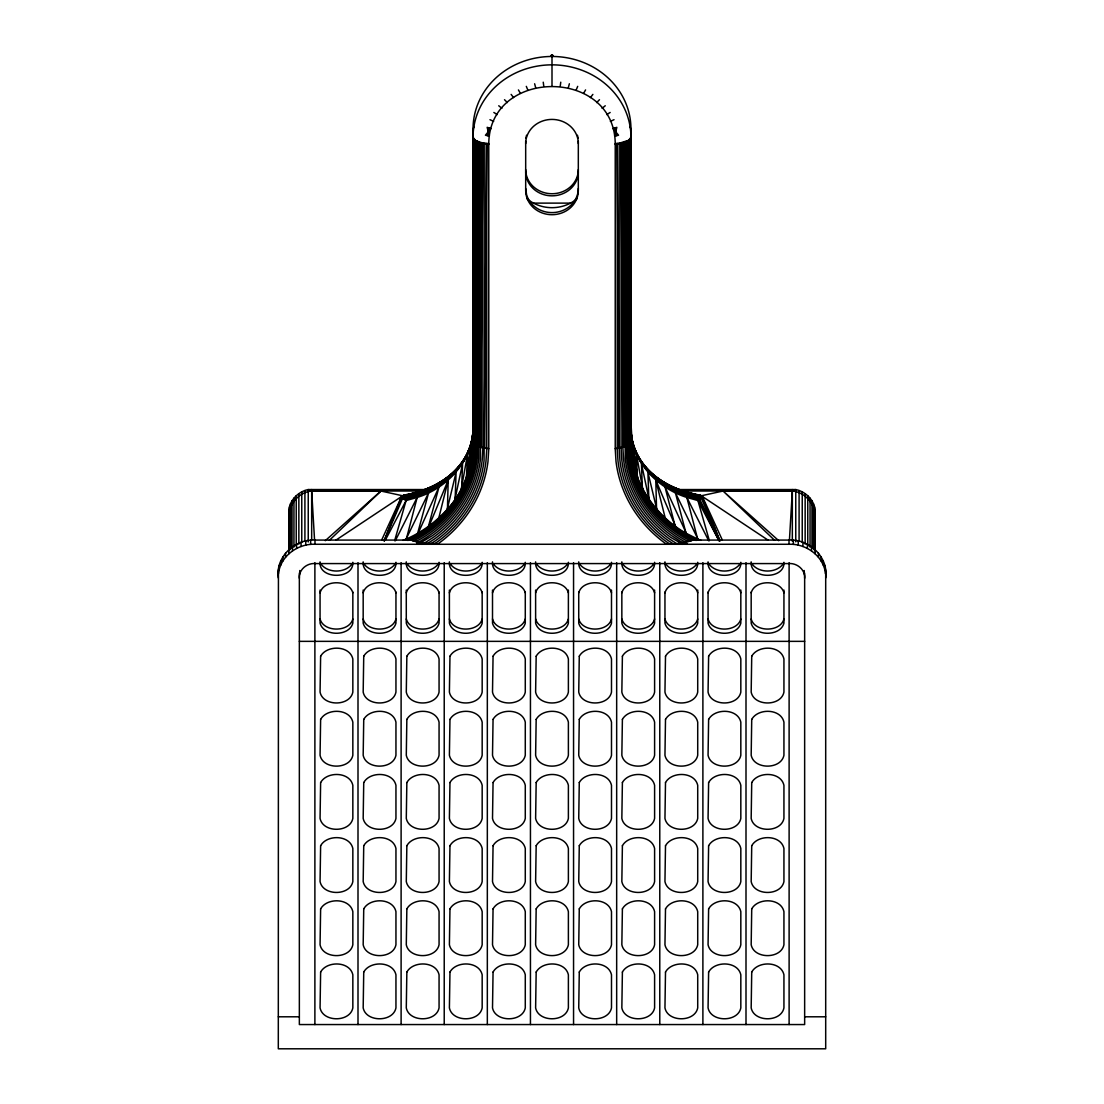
<?xml version="1.0" encoding="UTF-8"?>
<svg xmlns="http://www.w3.org/2000/svg" width="1104" height="1104" viewBox="0 0 1104 1104"><rect width="100%" height="100%" fill="white"/><g stroke="black" fill="none" stroke-linecap="round" stroke-linejoin="round"><path stroke-width="1.5" d="M288.917 550.717L288.931 509.882C289.979 499.767 298.48 491.584 308.237 489.555L427.096 489.555M622.877 142.595L625.278 459.223A123.965 113.698 0 0 0 671.563 535.619L682.631 542.809L682.603 544.272L673.495 543.968L668.251 540.587A129.306 118.597 0 0 1 619.965 460.892L619.178 448.155L619.192 143.258L628.549 140.332M621.083 142.968L621.069 447.769L621.842 460.409A127.415 116.872 0 0 0 669.424 538.945L676.766 543.679L693.519 540.077L789.015 540.077C809.287 538.835 828.69 557.147 825.695 577.916M278.305 577.916C275.31 557.147 294.713 538.835 314.985 540.077L410.481 540.077L424.129 543.292L438.205 543.734A133.267 122.24 0 0 0 487.982 461.596L488.768 448.666L488.768 143.561C489.569 67.592 614.431 67.592 615.232 143.561L615.232 448.666L616.018 461.596A133.267 122.24 0 0 0 665.795 543.734L682.603 544.272L670.542 537.275A125.621 115.23 0 0 1 623.622 459.844L622.849 447.299L622.877 143.078L628.549 140.47L630.95 137.269A78.95 72.422 0 0 0 552 64.846A78.95 72.422 0 0 0 473.05 137.269L473.354 442.373C473.616 484.835 444.608 523.696 406.106 539.953L417.16 497.462C449.149 487.747 475.589 457.373 473.05 422.777C473.809 453.565 469.297 486.119 447.217 509.344C435.059 522.854 419.879 533.743 402.932 540.38M615.232 448.666L624.505 446.761L624.533 142.14M688.661 541.705L684.494 539.621A121.109 111.076 0 0 1 628.107 457.774L627.362 445.464L627.389 140.995M691.063 541.043L685.115 538.062A119.95 110.027 0 0 1 629.252 457.001L628.507 444.746L628.549 140.47L627.362 445.464L624.505 446.761M630.205 138.897L630.163 443.187L630.908 455.359A118.294 108.496 0 0 0 696.182 540.477M631.571 438.15L631.157 433.237C633.655 463.97 658.398 488.423 686.84 497.462L697.894 539.953C659.392 523.696 630.384 484.835 630.646 442.373L630.95 137.269M627.389 141.202L626.023 446.14L626.782 458.519A122.447 112.318 0 0 0 683.79 541.264L685.86 542.312L686.785 544.272L789.015 544.272C806.224 543.472 823.791 556.25 825.571 573.928L825.571 569.733M627.362 445.464L628.507 444.746L629.487 139.697L629.446 443.974L630.191 456.187A119.011 109.158 0 0 0 685.612 536.599L693.022 540.325M475.451 140.332L479.467 142.14L477.218 458.519A122.447 112.318 0 0 1 420.21 541.264L418.14 542.312L418.14 544.272L314.985 544.272C297.776 543.472 280.209 556.25 278.429 573.928M417.215 544.272L417.215 542.119L418.14 544.272L432.437 535.619A123.965 113.698 0 0 0 478.722 459.223L481.123 143.078L475.451 140.47L473.05 137.269M421.369 542.809L421.397 544.272L424.129 543.292L433.458 537.275A125.621 115.23 0 0 0 480.378 459.844L482.917 142.968L479.467 142.14M421.397 544.272L430.505 543.968L435.749 540.587A129.306 118.597 0 0 0 484.035 460.892L486.767 144.279L481.123 143.078M473.05 418.554L472.346 453.979L470.373 466.523M473.05 422.777L472.609 454.517M299.35 578.206C298.632 569.636 307.105 562.805 315.302 563.578L788.698 563.578C796.895 562.805 805.368 569.636 804.65 578.206M447.424 509.993L448.196 480.143L428.614 527.119M455.124 500.084L456.09 472.291L447.217 509.344M461.582 489.445L462.576 463.57L454.917 499.45M789.457 539.69L792.327 491.128L723.065 491.032L701.633 495.71L696.265 494.813A133.336 95.468 -22.2 0 1 633.834 449.149M473.05 442.373L472.346 453.979L473.299 443.173L473.05 128.878L474.251 126.546M415.339 541.705L419.506 539.621A121.109 111.076 0 0 0 475.893 457.774L476.638 445.464L475.451 140.47L475.493 444.746L474.748 457.001A119.95 110.027 0 0 1 418.885 538.062L412.937 541.043M482.917 142.968L486.767 143.451L486.767 448.555L485.981 461.293A131.266 120.405 0 0 1 436.963 542.188L433.913 544.162L430.505 543.968M470.125 465.957L472.029 443.049M472.429 438.15L472.843 433.237L466.675 478.211M560.239 86.112L560.763 82.193M471.008 443.905L466.44 477.618L467.558 454.061L461.348 488.837M288.931 514.685C289.869 502.789 299.626 492.108 311.673 490.99L422.211 491.018M686.246 534.115L675.4 492.798L698.004 539.235L701.068 540.38M489.072 127.94L487.375 135.654L485.429 135.226L490.99 128.561L487.14 127.319L489.376 135.999L487.375 135.654M320.063 592.848C323.596 579.407 349.306 579.407 352.838 592.848M352.838 618.985C349.306 632.426 323.596 632.426 320.063 618.985M363.175 592.848C366.707 579.407 392.417 579.407 395.95 592.848M395.95 618.985C392.417 632.426 366.707 632.426 363.175 618.985M406.286 592.848C409.819 579.407 435.528 579.407 439.061 592.848M439.061 618.985C435.528 632.426 409.819 632.426 406.286 618.985M449.397 592.848C452.93 579.407 478.639 579.407 482.172 592.848M482.172 618.985C478.639 632.426 452.93 632.426 449.397 618.985M492.508 592.848C496.041 579.407 521.75 579.407 525.283 592.848M525.283 618.985C521.75 632.426 496.041 632.426 492.508 618.985M535.619 592.848C539.152 579.407 564.862 579.407 568.381 592.848M568.381 618.985C564.862 632.426 539.152 632.426 535.619 618.985M578.731 592.848C582.25 579.407 607.973 579.407 611.492 592.848M611.492 618.985C607.973 632.426 582.25 632.426 578.731 618.985M621.842 592.848C625.361 579.407 651.084 579.407 654.603 592.848M654.603 618.985C651.084 632.426 625.361 632.426 621.842 618.985M664.953 592.848C668.472 579.407 694.195 579.407 697.714 592.848M697.714 618.985C694.195 632.426 668.472 632.426 664.953 618.985M708.064 592.848C711.583 579.407 737.306 579.407 740.825 592.848M740.825 618.985C737.306 632.426 711.583 632.426 708.064 618.985M751.175 592.848C754.694 579.407 780.418 579.407 783.937 592.848M783.937 618.985C780.418 632.426 754.694 632.426 751.175 618.985M675.386 527.119L665.008 487.002L686.384 533.411L698.004 539.235M686.384 533.411C653.954 515.223 630.881 480.019 630.95 442.373L630.95 128.878A78.95 72.422 0 0 0 552 56.47C549.737 54.745 554.263 54.745 552 56.47A78.95 72.422 0 0 0 473.05 128.878M448.196 480.143L438.536 519.046M665.464 519.046L655.804 480.143L656.576 509.993M428.449 526.429L438.992 487.002L417.754 534.115M417.616 533.411L428.6 492.798L405.996 539.235M568.353 87.602L569.374 83.766M394.652 540.615L406.093 500.554L417.16 497.462L395.246 540.836M676.766 543.679L670.087 544.162L667.037 542.188A131.266 120.405 0 0 1 618.019 461.293L617.233 448.555L627.389 446.099L630.95 442.373M648.876 500.084L647.91 472.291L656.783 509.344M642.418 489.445L641.424 463.57L649.083 499.45M637.325 478.211L636.442 454.061L642.652 488.837M576.178 90.031L577.696 86.36M384.33 540.932L402.574 498.373L405.61 497.863A132.176 94.64 22.2 0 0 473.216 432.009M633.627 466.523L630.95 422.777L631.391 454.517M381.639 540.118L401.649 496.483L403.857 495.075L409.073 494.247M385.572 539.718L406.093 500.554L402.574 498.373L401.649 496.483L406.921 495.599A132.687 95.013 22.2 0 0 469.669 448.762M583.574 93.385L585.575 89.921M630.646 442.373L628.507 444.746M352.273 563.592C345.538 573.514 327.377 573.514 320.629 563.592M395.384 563.592C388.649 573.514 370.489 573.514 363.74 563.592M438.495 563.592C431.747 573.514 413.586 573.514 406.852 563.592M481.606 563.592C474.858 573.514 456.697 573.514 449.963 563.592M524.717 563.592C517.969 573.514 499.808 573.514 493.06 563.592M567.829 563.592C561.08 573.514 542.92 573.514 536.171 563.592M610.94 563.592C604.192 573.514 586.031 573.514 579.283 563.592M654.051 563.592C647.303 573.514 629.142 573.514 622.394 563.592M697.162 563.592C690.414 573.514 672.253 573.514 665.505 563.592M740.273 563.592C733.525 573.514 715.364 573.514 708.616 563.592M783.385 563.592C776.636 573.514 758.476 573.514 751.727 563.592M590.447 97.594L592.876 94.392M596.657 102.589L599.486 99.705M329.351 540.339L380.935 491.032L402.367 495.71L407.735 494.813A133.336 95.468 22.2 0 0 470.166 449.149M325.266 540.698L380.935 491.032L311.673 491.128L314.543 539.69M602.108 108.289L605.268 105.763M335.782 540.229L401.649 496.483L384.123 540.905L401.718 497.366L406.217 496.621A132.301 94.737 22.2 0 0 472.195 439.806M694.927 494.247L701.633 495.71L702.282 497.366L697.907 500.554L686.84 497.462L708.754 540.836M427.234 543.679L434.576 538.945A127.415 116.872 0 0 0 482.158 460.409L482.931 447.769L482.917 143.561M606.703 114.595L610.153 112.47M308.237 491.597L311.673 489.555L311.673 539.759M420.9 542.754L418.14 544.272L686.785 544.272L686.785 542.119M410.978 540.325L418.388 536.599A119.011 109.158 0 0 0 473.809 456.187L474.554 443.974L474.513 139.697L475.493 444.746L481.151 447.299L488.768 448.666M610.36 121.385L614.031 119.687M416.953 492.757L423.025 491.073M615.232 144.5L622.877 143.078M616.625 135.654L618.571 135.226L613.01 128.561L616.86 127.319L614.624 135.999L616.625 135.654L614.928 127.94M403.857 495.075L410.605 493.985A136.717 97.897 22.2 0 0 435.128 485.636M404.216 499.45L405.14 499.298A132.328 94.751 22.2 0 0 472.981 431.83M615.232 143.561L619.192 143.258M551.31 55.2L552.69 55.2M551.269 55.379L552.731 55.379M551.558 55.793L552.442 55.793M533.536 203.122L570.464 203.122M676.904 489.555L795.763 489.555C805.52 491.584 814.021 499.767 815.069 509.882L815.235 553.877M681.789 491.018L792.327 490.99C804.374 492.108 814.131 502.789 815.069 514.685M299.35 641.355L804.65 641.355M278.305 1016.798L299.35 1016.798M804.65 1016.798L825.695 1016.798M486.767 143.451L488.768 143.561M486.767 448.555L477.949 446.706L473.299 443.173M486.767 144.279L488.768 144.5M700.143 495.075L693.395 493.985A136.717 97.897 -22.2 0 1 668.872 485.636M680.975 491.073L687.047 492.757M682.631 542.809L685.86 544.272L685.86 542.312M489.969 119.687L493.64 121.385M683.1 542.754L685.86 544.272M795.763 491.597L792.327 489.555L792.327 541.236M493.847 112.47L497.297 114.595M768.218 540.229L702.351 496.483L697.079 495.599A132.687 95.013 -22.2 0 1 634.331 448.762M498.732 105.763L501.892 108.289M475.493 444.746L473.354 442.373L473.299 138.083M778.734 540.698L723.065 491.032L774.649 540.339M504.514 99.705L507.343 102.589M629.749 126.546L630.95 128.878M511.124 94.392L513.553 97.594M518.425 89.921L520.426 93.385M718.428 539.718L697.907 500.554L709.348 540.615M698.984 499.85L719.366 541.126M719.463 541.084L699.784 499.45L698.86 499.298A132.328 94.751 -22.2 0 1 631.019 431.83M722.361 540.118L702.351 496.483L719.877 540.905L702.282 497.366L697.783 496.621A132.301 94.737 -22.2 0 1 631.805 439.806M719.67 540.932L701.426 498.373L698.39 497.863A132.176 94.64 -22.2 0 1 630.784 432.009M655.804 480.143L675.551 526.429M526.304 86.36L527.822 90.031M534.626 83.766L535.647 87.602M631.157 433.237L637.56 477.618L632.992 443.905M525.683 188.467L526.58 194.718A26.317 24.136 0 0 0 555.436 212.396A26.317 24.136 0 0 0 578.317 188.467M543.237 82.193L543.761 86.112M630.701 443.173L631.654 453.979L630.95 418.554M631.971 443.049L633.875 465.957M621.083 143.561L622.849 447.299M617.233 144.279L619.178 448.155M624.533 142.513L626.023 446.14L626.051 141.602M476.611 141.202L477.977 446.14L477.949 141.602M815.069 509.882L815.083 550.882M825.695 573.735L825.695 1048.8L278.305 1048.8L278.429 569.733M824.757 565.276L824.757 569.471M823.28 560.956L823.28 565.151M821.169 556.871L821.169 561.067M818.464 553.09L818.464 557.285M814.49 506.736L814.49 550.441M813.455 503.686L813.455 548.992M811.964 500.802L811.964 548.136M811.509 546.715L811.509 550.896M810.06 498.125L810.06 547.073M807.769 495.724L807.769 546.301M807.383 544.231L807.383 548.426M805.147 493.626L805.147 544.148M804.65 573.086L804.65 1024.553L299.35 1024.553L299.35 573.031M804.236 570.533L804.236 573.983M802.925 542.299L802.925 546.494M802.235 491.873L802.235 542.368M799.089 490.507L799.089 540.974M798.233 540.946L798.233 545.141M795.763 489.555L795.763 541.843M793.362 540.201L793.362 544.382M789.112 562.667L789.112 1024.553M789.015 540.077L789.015 544.272M783.937 562.309C785.027 579.835 749.45 579.586 751.175 561.867M783.937 590.06L783.937 623.167C780.418 636.622 754.694 636.622 751.175 623.167L751.175 592.02M746 562.667L746 1024.553M740.825 562.309C741.929 579.835 706.339 579.586 708.064 561.867M740.825 590.06L740.825 623.167C737.306 636.622 711.583 636.622 708.064 623.167L708.064 592.02M702.889 562.667L702.889 1024.553M697.714 562.309C698.818 579.835 663.228 579.586 664.953 561.867M697.714 590.06L697.714 623.167C694.195 636.622 668.472 636.622 664.953 623.167L664.953 592.02M659.778 562.667L659.778 1024.553M654.603 562.309C655.707 579.835 620.117 579.586 621.842 561.867M654.603 590.06L654.603 623.167C651.084 636.622 625.361 636.622 621.842 623.167L621.842 592.02M617.233 143.451L617.233 448.555M616.667 562.667L616.667 1024.553M611.492 562.309C612.596 579.835 577.006 579.586 578.731 561.867M611.492 590.06L611.492 623.167C607.973 636.622 582.25 636.622 578.731 623.167L578.731 592.02M578.317 141.064L578.317 190.564A26.317 24.136 0 0 1 552 214.7A26.317 24.136 0 0 1 525.683 190.564L525.683 141.064M573.556 562.667L573.556 1024.553M568.381 562.309C569.485 579.835 533.908 579.586 535.619 561.867M568.381 590.06L568.381 623.167C564.862 636.622 539.152 636.622 535.619 623.167L535.619 590.06M552 55.2L552 85.629M530.444 562.667L530.444 1024.553M525.283 562.309C526.373 579.835 490.797 579.586 492.508 561.867M525.283 592.02L525.283 623.167C521.75 636.622 496.041 636.622 492.508 623.167L492.508 590.06M487.333 562.667L487.333 1024.553M484.808 143.258L484.822 448.155M482.172 562.309C483.262 579.835 447.686 579.586 449.397 561.867M482.172 592.02L482.172 623.167C478.639 636.622 452.93 636.622 449.397 623.167L449.397 590.06M481.123 142.595L481.151 447.299M479.467 142.513L479.495 446.761M476.611 140.995L476.638 445.464M473.795 138.897L473.837 443.187L473.092 455.359A118.294 108.496 0 0 1 407.818 540.477M444.222 562.667L444.222 1024.553M439.061 562.309C440.151 579.835 404.575 579.586 406.286 561.867M439.061 592.02L439.061 623.167C435.528 636.622 409.819 636.622 406.286 623.167L406.286 590.06M401.111 562.667L401.111 1024.553M395.95 562.309C397.04 579.835 361.463 579.586 363.175 561.867M395.95 592.02L395.95 623.167C392.417 636.622 366.707 636.622 363.175 623.167L363.175 590.06M358 562.667L358 1024.553M352.838 562.309C353.929 579.835 318.352 579.586 320.063 561.867M352.838 592.02L352.838 623.167C349.306 636.622 323.596 636.622 320.063 623.167L320.063 590.06M314.985 540.077L314.985 544.272M314.888 562.667L314.888 1024.553M310.638 540.201L310.638 544.382M308.237 489.555L308.237 541.967M305.767 540.946L305.767 545.141M304.911 490.507L304.911 540.974M301.765 491.873L301.765 542.368M301.075 542.299L301.075 546.494M299.764 570.533L299.764 573.983M298.853 493.626L298.853 544.148M296.617 544.231L296.617 548.426M296.231 495.724L296.231 546.301M293.94 498.125L293.94 547.073M292.491 546.715L292.491 550.896M292.036 500.802L292.036 548.136M290.545 503.686L290.545 548.992M289.51 506.736L289.51 550.441M288.931 509.882L288.931 550.316M288.765 549.682L288.765 553.877M285.536 553.09L285.536 557.285M282.831 556.871L282.831 561.067M280.72 560.956L280.72 565.151M279.243 565.276L279.243 569.471M633.751 447.355A132.687 95.013 -22.2 0 1 631.723 441.572M631.433 438.316A132.301 94.737 -22.2 0 1 630.812 435.307M695.382 494.275A134.233 96.117 -22.2 0 1 645.647 467.696M642.473 464.122A134.233 96.117 -22.2 0 1 639.575 460.396M473.188 435.307A132.301 94.737 22.2 0 1 472.567 438.316M444.567 480.475A136.717 97.897 22.2 0 1 441.959 482.034M449.99 475.948A135.364 96.931 22.2 0 1 435.252 485.056M433.872 485.732A135.364 96.931 22.2 0 1 409.584 493.999M464.425 460.396A134.233 96.117 22.2 0 1 461.527 464.122M458.353 467.696A134.233 96.117 22.2 0 1 408.618 494.275M472.277 441.572A132.687 95.013 22.2 0 1 470.249 447.355M694.416 493.999A135.364 96.931 -22.2 0 1 670.128 485.732M668.748 485.056A135.364 96.931 -22.2 0 1 654.01 475.948M662.041 482.034A136.717 97.897 -22.2 0 1 659.433 480.475M525.683 143.561A26.317 24.136 0 0 1 552 119.411A26.317 24.136 0 0 1 578.317 143.561M578.317 169.588A26.317 24.136 0 0 1 552 193.738A26.317 24.136 0 0 1 525.683 169.588M525.904 138.304A26.317 24.136 0 0 1 526.58 135.212M577.42 135.212A26.317 24.136 0 0 1 578.096 138.304M578.317 171.686A26.317 24.136 0 0 1 552 195.836A26.317 24.136 0 0 1 525.683 171.686M576.964 198.761A36.929 33.879 0 0 1 527.036 198.761M320.629 656.231L320.063 692.084C322.92 706.588 349.982 706.588 352.838 692.084L352.838 659.019C349.885 645.316 326.936 644.819 320.629 656.231M320.629 719.394L320.063 755.233C322.92 769.75 349.982 769.75 352.838 755.233L352.838 722.182C349.885 708.464 326.936 707.968 320.629 719.394M320.629 782.557L320.063 818.395C322.92 832.913 349.982 832.913 352.838 818.395L352.838 785.344C349.885 771.627 326.936 771.13 320.629 782.557M320.629 845.719L320.063 881.558C322.92 896.075 349.982 896.075 352.838 881.558L352.838 848.507C349.885 834.79 326.936 834.293 320.629 845.719M363.74 656.231L363.175 692.084C366.031 706.588 393.093 706.588 395.95 692.084L395.95 659.019C392.983 645.316 370.047 644.819 363.74 656.231M320.629 908.882L320.063 944.72C322.92 959.238 349.982 959.238 352.838 944.72L352.838 911.669C349.885 897.952 326.936 897.455 320.629 908.882M363.74 719.394L363.175 755.233C366.031 769.75 393.093 769.75 395.95 755.233L395.95 722.182C392.983 708.464 370.047 707.968 363.74 719.394M320.629 972.044L320.063 1007.883C322.92 1022.401 349.982 1022.401 352.838 1007.883L352.838 974.818C349.885 961.115 326.936 960.618 320.629 972.044M363.74 782.557L363.175 818.395C366.031 832.913 393.093 832.913 395.95 818.395L395.95 785.344C392.983 771.627 370.047 771.13 363.74 782.557M363.74 845.719L363.175 881.558C366.031 896.075 393.093 896.075 395.95 881.558L395.95 848.507C392.983 834.79 370.047 834.293 363.74 845.719M406.852 656.231L406.286 692.084C409.142 706.588 436.204 706.588 439.061 692.084L439.061 659.019C436.094 645.316 413.158 644.819 406.852 656.231M363.74 908.882L363.175 944.72C366.031 959.238 393.093 959.238 395.95 944.72L395.95 911.669C392.983 897.952 370.047 897.455 363.74 908.882M406.852 719.394L406.286 755.233C409.142 769.75 436.204 769.75 439.061 755.233L439.061 722.182C436.094 708.464 413.158 707.968 406.852 719.394M363.74 972.044L363.175 1007.883C366.031 1022.401 393.093 1022.401 395.95 1007.883L395.95 974.818C392.983 961.115 370.047 960.618 363.74 972.044M406.852 782.557L406.286 818.395C409.142 832.913 436.204 832.913 439.061 818.395L439.061 785.344C436.094 771.627 413.158 771.13 406.852 782.557M406.852 845.719L406.286 881.558C409.142 896.075 436.204 896.075 439.061 881.558L439.061 848.507C436.094 834.79 413.158 834.293 406.852 845.719M449.963 656.231L449.397 692.084C452.254 706.588 479.315 706.588 482.172 692.084L482.172 659.019C479.205 645.316 456.269 644.819 449.963 656.231M406.852 908.882L406.286 944.72C409.142 959.238 436.204 959.238 439.061 944.72L439.061 911.669C436.094 897.952 413.158 897.455 406.852 908.882M449.963 719.394L449.397 755.233C452.254 769.75 479.315 769.75 482.172 755.233L482.172 722.182C479.205 708.464 456.269 707.968 449.963 719.394M406.852 972.044L406.286 1007.883C409.142 1022.401 436.204 1022.401 439.061 1007.883L439.061 974.818C436.094 961.115 413.158 960.618 406.852 972.044M449.963 782.557L449.397 818.395C452.254 832.913 479.315 832.913 482.172 818.395L482.172 785.344C479.205 771.627 456.269 771.13 449.963 782.557M449.963 845.719L449.397 881.558C452.254 896.075 479.315 896.075 482.172 881.558L482.172 848.507C479.205 834.79 456.269 834.293 449.963 845.719M493.06 656.231L492.508 692.084C495.351 706.588 522.427 706.588 525.283 692.084L525.283 659.019C522.316 645.316 499.381 644.819 493.06 656.231M449.963 908.882L449.397 944.72C452.254 959.238 479.315 959.238 482.172 944.72L482.172 911.669C479.205 897.952 456.269 897.455 449.963 908.882M493.06 719.394L492.508 755.233C495.351 769.75 522.427 769.75 525.283 755.233L525.283 722.182C522.316 708.464 499.381 707.968 493.06 719.394M449.963 972.044L449.397 1007.883C452.254 1022.401 479.315 1022.401 482.172 1007.883L482.172 974.818C479.205 961.115 456.269 960.618 449.963 972.044M493.06 782.557L492.508 818.395C495.351 832.913 522.427 832.913 525.283 818.395L525.283 785.344C522.316 771.627 499.381 771.13 493.06 782.557M493.06 845.719L492.508 881.558C495.351 896.075 522.427 896.075 525.283 881.558L525.283 848.507C522.316 834.79 499.381 834.293 493.06 845.719M536.171 656.231L535.619 692.084C538.462 706.588 565.538 706.588 568.381 692.084L568.381 659.019C565.427 645.316 542.492 644.819 536.171 656.231M493.06 908.882L492.508 944.72C495.351 959.238 522.427 959.238 525.283 944.72L525.283 911.669C522.316 897.952 499.381 897.455 493.06 908.882M536.171 719.394L535.619 755.233C538.462 769.75 565.538 769.75 568.381 755.233L568.381 722.182C565.427 708.464 542.492 707.968 536.171 719.394M493.06 972.044L492.508 1007.883C495.351 1022.401 522.427 1022.401 525.283 1007.883L525.283 974.818C522.316 961.115 499.381 960.618 493.06 972.044M536.171 782.557L535.619 818.395C538.462 832.913 565.538 832.913 568.381 818.395L568.381 785.344C565.427 771.627 542.492 771.13 536.171 782.557M536.171 845.719L535.619 881.558C538.462 896.075 565.538 896.075 568.381 881.558L568.381 848.507C565.427 834.79 542.492 834.293 536.171 845.719M579.283 656.231L578.731 692.084C581.573 706.588 608.649 706.588 611.492 692.084L611.492 659.019C608.539 645.316 585.589 644.819 579.283 656.231M536.171 908.882L535.619 944.72C538.462 959.238 565.538 959.238 568.381 944.72L568.381 911.669C565.427 897.952 542.492 897.455 536.171 908.882M579.283 719.394L578.731 755.233C581.573 769.75 608.649 769.75 611.492 755.233L611.492 722.182C608.539 708.464 585.589 707.968 579.283 719.394M536.171 972.044L535.619 1007.883C538.462 1022.401 565.538 1022.401 568.381 1007.883L568.381 974.818C565.427 961.115 542.492 960.618 536.171 972.044M579.283 782.557L578.731 818.395C581.573 832.913 608.649 832.913 611.492 818.395L611.492 785.344C608.539 771.627 585.589 771.13 579.283 782.557M579.283 845.719L578.731 881.558C581.573 896.075 608.649 896.075 611.492 881.558L611.492 848.507C608.539 834.79 585.589 834.293 579.283 845.719M622.394 656.231L621.842 692.084C624.685 706.588 651.76 706.588 654.603 692.084L654.603 659.019C651.65 645.316 628.7 644.819 622.394 656.231M579.283 908.882L578.731 944.72C581.573 959.238 608.649 959.238 611.492 944.72L611.492 911.669C608.539 897.952 585.589 897.455 579.283 908.882M622.394 719.394L621.842 755.233C624.685 769.75 651.76 769.75 654.603 755.233L654.603 722.182C651.65 708.464 628.7 707.968 622.394 719.394M579.283 972.044L578.731 1007.883C581.573 1022.401 608.649 1022.401 611.492 1007.883L611.492 974.818C608.539 961.115 585.589 960.618 579.283 972.044M622.394 782.557L621.842 818.395C624.685 832.913 651.76 832.913 654.603 818.395L654.603 785.344C651.65 771.627 628.7 771.13 622.394 782.557M622.394 845.719L621.842 881.558C624.685 896.075 651.76 896.075 654.603 881.558L654.603 848.507C651.65 834.79 628.7 834.293 622.394 845.719M665.505 656.231L664.953 692.084C667.796 706.588 694.871 706.588 697.714 692.084L697.714 659.019C694.761 645.316 671.812 644.819 665.505 656.231M622.394 908.882L621.842 944.72C624.685 959.238 651.76 959.238 654.603 944.72L654.603 911.669C651.65 897.952 628.7 897.455 622.394 908.882M665.505 719.394L664.953 755.233C667.796 769.75 694.871 769.75 697.714 755.233L697.714 722.182C694.761 708.464 671.812 707.968 665.505 719.394M622.394 972.044L621.842 1007.883C624.685 1022.401 651.76 1022.401 654.603 1007.883L654.603 974.818C651.65 961.115 628.7 960.618 622.394 972.044M665.505 782.557L664.953 818.395C667.796 832.913 694.871 832.913 697.714 818.395L697.714 785.344C694.761 771.627 671.812 771.13 665.505 782.557M665.505 845.719L664.953 881.558C667.796 896.075 694.871 896.075 697.714 881.558L697.714 848.507C694.761 834.79 671.812 834.293 665.505 845.719M708.616 656.231L708.064 692.084C710.907 706.588 737.983 706.588 740.825 692.084L740.825 659.019C737.872 645.316 714.923 644.819 708.616 656.231M665.505 908.882L664.953 944.72C667.796 959.238 694.871 959.238 697.714 944.72L697.714 911.669C694.761 897.952 671.812 897.455 665.505 908.882M708.616 719.394L708.064 755.233C710.907 769.75 737.983 769.75 740.825 755.233L740.825 722.182C737.872 708.464 714.923 707.968 708.616 719.394M665.505 972.044L664.953 1007.883C667.796 1022.401 694.871 1022.401 697.714 1007.883L697.714 974.818C694.761 961.115 671.812 960.618 665.505 972.044M708.616 782.557L708.064 818.395C710.907 832.913 737.983 832.913 740.825 818.395L740.825 785.344C737.872 771.627 714.923 771.13 708.616 782.557M708.616 845.719L708.064 881.558C710.907 896.075 737.983 896.075 740.825 881.558L740.825 848.507C737.872 834.79 714.923 834.293 708.616 845.719M751.727 656.231L751.175 692.084C754.018 706.588 781.094 706.588 783.937 692.084L783.937 659.019C780.983 645.316 758.034 644.819 751.727 656.231M708.616 908.882L708.064 944.72C710.907 959.238 737.983 959.238 740.825 944.72L740.825 911.669C737.872 897.952 714.923 897.455 708.616 908.882M751.727 719.394L751.175 755.233C754.018 769.75 781.094 769.75 783.937 755.233L783.937 722.182C780.983 708.464 758.034 707.968 751.727 719.394M708.616 972.044L708.064 1007.883C710.907 1022.401 737.983 1022.401 740.825 1007.883L740.825 974.818C737.872 961.115 714.923 960.618 708.616 972.044M751.727 782.557L751.175 818.395C754.018 832.913 781.094 832.913 783.937 818.395L783.937 785.344C780.983 771.627 758.034 771.13 751.727 782.557M751.727 845.719L751.175 881.558C754.018 896.075 781.094 896.075 783.937 881.558L783.937 848.507C780.983 834.79 758.034 834.293 751.727 845.719M751.727 908.882L751.175 944.72C754.018 959.238 781.094 959.238 783.937 944.72L783.937 911.669C780.983 897.952 758.034 897.455 751.727 908.882M751.727 972.044L751.175 1007.883C754.018 1022.401 781.094 1022.401 783.937 1007.883L783.937 974.818C780.983 961.115 758.034 960.618 751.727 972.044"/></g></svg>
